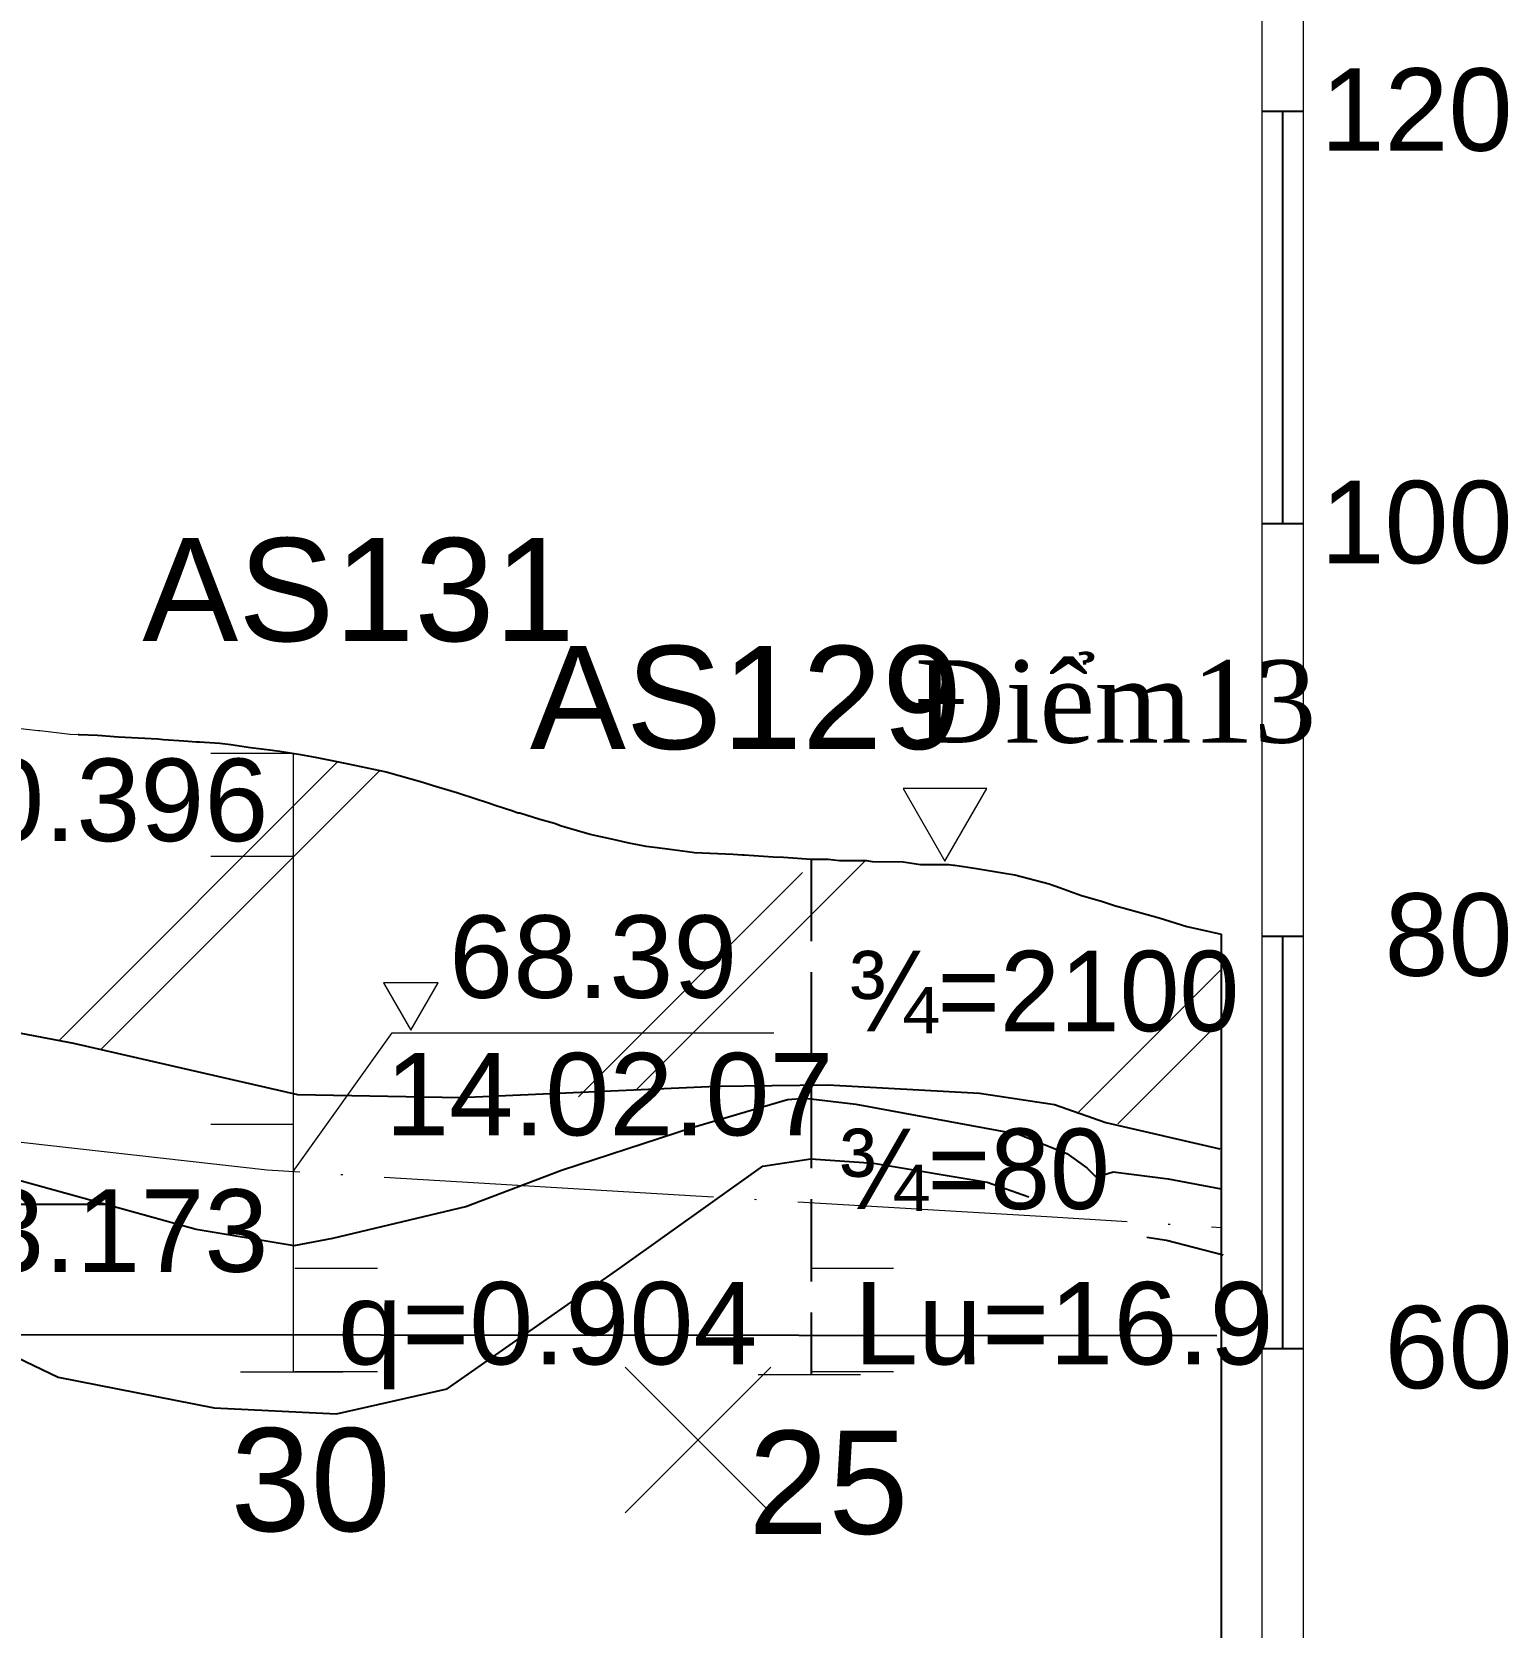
# Model space of a CAD drawing. Header units: inches. Extents: x 444671 to 463716, y 1783086 to 1794968.
# Drawn here: x 458232.7 to 458304.3, y 1784084.9 to 1784162.2 of the extents above; entities that cross this region are included whole.
import ezdxf
from ezdxf.enums import TextEntityAlignment as Align

# ---------------------------------------------------------------- set-up
doc = ezdxf.new("R2010")
doc.units = ezdxf.units.IN
doc.header["$MEASUREMENT"] = 0
doc.linetypes.add('EDQ-DD', pattern=[0.55, 0.4, -0.15])
doc.linetypes.add('NG', pattern=[1.8, 0.8, -0.1, 0, -0.1, 0.8])
for name, color, linetype in [('CONGTRINH', 2, 'Continuous'), ('khoanmoi', 3, 'Continuous'), ('PBASE', 140, 'Continuous'), ('PEGC', 3, 'Continuous')]:
    doc.layers.add(name, color=color, linetype=linetype)
for name, color, linetype, lineweight in [('doi', 33, 'Continuous', 25), ('DVL', 7, 'Continuous', 18), ('nuocngam', 5, 'Continuous', 20), ('PGRIDT', 7, 'Continuous', 15), ('tham', 145, 'Continuous', 13), ('thoc', 252, 'Continuous', 13)]:
    doc.layers.add(name, color=color, linetype=linetype, lineweight=lineweight)
doc.styles.add('25', font='', dxfattribs={"height": 5})
doc.styles.add('vn', font='')
doc.styles.add('VNTHUONG', font='')
doc.styles.get('25').set_extended_font_data('.VnArial')
doc.styles.get('vn').set_extended_font_data('.VnArial')
doc.styles.get('VNTHUONG').set_extended_font_data('.VnTime')
doc.linetypes.add('_lA1', pattern='A,2,-0.2,["x",Standard,S=0.1,R=0,X=-0.1,Y=-0.05],-0.1', length=2.3)
doc.linetypes.add('_lA2', pattern='A,2,-0.2,["xx",Standard,S=0.1,R=0,X=-0.1,Y=-0.05],-0.18', length=2.38)
doc.linetypes.add('_lB', pattern='A,2,-0.2,["xxx",Standard,S=0.1,R=0,X=-0.1,Y=-0.05],-0.26', length=2.46)

msp = doc.modelspace()

# ---------------------------------------------------------------- linework, layer by layer
at = {"lineweight": 20}
for points in [[(458292.3569, 1784038.3548), (458292.3569, 1784238.3548)], [(458294.3569, 1783998.3548), (458294.3569, 1784238.3548)]]:
    msp.add_lwpolyline(points, dxfattribs=at)
for points in [[(458294.3569, 1784158.3548), (458292.3569, 1784158.3548)], [(458293.3569, 1784138.3548), (458293.3569, 1784158.3548)], [(458294.3569, 1784138.3548), (458292.3569, 1784138.3548)], [(458294.3569, 1784118.3548), (458292.3569, 1784118.3548)], [(458293.3569, 1784098.3548), (458293.3569, 1784118.3548)], [(458294.3569, 1784098.3548), (458292.3569, 1784098.3548)]]:
    msp.add_lwpolyline(points)
at = {"layer": 'CONGTRINH'}
msp.add_line((458236.5378, 1784105.3529), (458184.9895, 1784105.3529), dxfattribs=at)
msp.add_lwpolyline([(458229.313, 1784099.0531), (458290.1611, 1784099.003)], dxfattribs=at)
at = {"layer": 'doi', "linetype": '_lA1', "ltscale": 20, "flags": 128}
msp.add_lwpolyline([(458040.0896, 1784160.6649), (458047.2978, 1784157.0566), (458060.9862, 1784149.4211), (458068.0188, 1784145.6972), (458073.0078, 1784143.8352), (458084.0296, 1784139.4315), (458092.1442, 1784136.4284), (458098.3955, 1784134.5064), (458100.7998, 1784134.2061), (458102.3312, 1784134.4393), (458107.4404, 1784135.2802), (458115.6752, 1784136.9019), (458120.3036, 1784137.4425), (458122.6478, 1784137.4425), (458129.1995, 1784136.962), (458135.2103, 1784136.1211), (458141.3662, 1784134.2478), (458149.3558, 1784132.852), (458152.9851, 1784132.346), (458154.7997, 1784131.5447), (458157.7538, 1784131.9664), (458160.2436, 1784131.8821), (458174.3527, 1784130.0555), (458181.7709, 1784129.6512), (458192.7632, 1784127.7643), (458206.6182, 1784123.4376), (458216.8688, 1784118.6531), (458225.0585, 1784114.9965), (458234.7021, 1784113.1771), (458245.5596, 1784110.6837), (458253.4499, 1784110.549), (458265.8896, 1784111.0839), (458271.2846, 1784111.1513), (458278.6354, 1784110.7469), (458282.277, 1784110.2078), (458284.7722, 1784109.3318), (458290.3021, 1784108.0514)], dxfattribs=at)
at = {"layer": 'doi', "linetype": '_lA2', "ltscale": 20, "flags": 128}
msp.add_lwpolyline([(458040.5286, 1784158.9229), (458059.2956, 1784149.033), (458069.0574, 1784144.4808), (458084.2173, 1784137.8798), (458091.8641, 1784134.8721), (458100.5684, 1784131.7832), (458105.6119, 1784131.9458), (458120.2154, 1784131.93), (458128.3502, 1784131.2797), (458136.8104, 1784129.9791), (458138.112, 1784129.3288), (458141.1219, 1784128.1908), (458149.4462, 1784126.8805), (458154.0017, 1784126.3116), (458156.8941, 1784124.9407), (458159.1267, 1784125.7425), (458161.8111, 1784125.7425), (458174.1761, 1784124.198), (458179.7079, 1784123.4665), (458193.1805, 1784121.3351), (458200.5019, 1784120.2784), (458205.4642, 1784118.4088), (458214.3312, 1784113.8567), (458225.514, 1784108.3108), (458230.6389, 1784106.9289), (458240.6448, 1784104.1651), (458245.394, 1784103.3745), (458247.2787, 1784103.7169), (458253.7325, 1784105.2578), (458258.3587, 1784107.027), (458264.6983, 1784109.0815), (458269.3245, 1784110.4512), (458270.1812, 1784110.5083), (458272.6371, 1784110.2229), (458280.5332, 1784108.7681), (458282.8784, 1784107.8237), (458283.8486, 1784107.1374), (458284.3052, 1784106.6873), (458285.1177, 1784106.9304), (458287.7855, 1784106.594), (458290.3603, 1784106.1116)], dxfattribs=at)
at = {"layer": 'doi', "linetype": '_lB', "ltscale": 20, "flags": 128}
for points in [[(458162.3852, 1784120.7332), (458163.1915, 1784121.1373), (458163.9919, 1784121.3659), (458165.6691, 1784121.3277), (458170.0857, 1784120.7844), (458172.8798, 1784120.1848), (458179.2408, 1784119.2666), (458188.2583, 1784117.7656), (458198.5773, 1784115.5762), (458202.0405, 1784114.3756), (458207.3414, 1784112.2569), (458220.664, 1784104.1112), (458225.5409, 1784101.0036), (458233.9515, 1784096.978), (458241.5141, 1784095.4949), (458247.4511, 1784095.2124), (458252.8225, 1784096.413), (458261.2002, 1784102.2733), (458268.1267, 1784107.2171), (458270.4591, 1784107.5702), (458273.4982, 1784107.3584), (458279.0111, 1784106.4402), (458281.0366, 1784105.7199)], [(458286.7601, 1784103.7648), (458287.7078, 1784103.6175), (458290.461, 1784102.909)]]:
    msp.add_lwpolyline(points, dxfattribs=at)
at = {"layer": 'DVL'}
msp.add_lwpolyline([(458278.9969, 1784125.5167), (458274.9308, 1784125.5167), (458276.9638, 1784121.9954)], close=True, dxfattribs=at)
at = {"layer": 'khoanmoi', "linetype": 'ByBlock', "lineweight": 13, "ltscale": 0.03}
msp.add_lwpolyline([(458245.3574, 1784127.247), (458245.3574, 1784097.247)], dxfattribs=at)
at = {"layer": 'khoanmoi', "linetype": 'EDQ-DD', "ltscale": 10, "flags": 128}
msp.add_lwpolyline([(458270.4727, 1784122.1176), (458270.4727, 1784097.1176)], dxfattribs=at)
at = {"layer": 'khoanmoi', "lineweight": 13}
for points in [[(458242.7977, 1784097.247), (458247.7551, 1784097.247)], [(458267.9131, 1784097.1176), (458272.8705, 1784097.1176)]]:
    msp.add_lwpolyline(points, dxfattribs=at)
at = {"layer": 'nuocngam', "linetype": 'NG', "ltscale": 20, "flags": 128}
msp.add_lwpolyline([(457300.5286, 1784360.6853), (457311.3342, 1784358.1369), (457358.0311, 1784346.1648), (457373.5407, 1784339.5316), (457390.6467, 1784328.687), (457408.1311, 1784318.2048), (457444.3396, 1784299.1003), (457481.7199, 1784281.8757), (457515.1545, 1784266.9338), (457552.4308, 1784250.688), (457579.4815, 1784237.9913), (457599.6253, 1784230.5204), (457615.6816, 1784227.6789), (457639.0995, 1784224.2375), (457668.0275, 1784221.4843), (457702.094, 1784217.1053), (457730.1036, 1784217.3347), (457762.2132, 1784222.3272), (457788.7138, 1784227.4945), (457823.94, 1784232.6617), (457853.7907, 1784234.2702), (457880.9375, 1784232.0095), (457916.2515, 1784224.5076), (457937.5411, 1784216.4648), (457991.5119, 1784185.159), (458038.3118, 1784161.5645), (458045.8958, 1784157.2847), (458067.9211, 1784145.3348), (458086.3185, 1784139.2327), (458104.4287, 1784134.0036), (458122.5902, 1784131.3438), (458143.3083, 1784128.5137), (458164.6011, 1784124.4459), (458185.6852, 1784120.0219), (458204.6295, 1784115.0153), (458226.3179, 1784109.0303), (458244.0951, 1784107.0286), (458264.8768, 1784105.7776), (458281.9029, 1784104.7767), (458290.3569, 1784104.2387)], dxfattribs=at)
at = {"layer": 'nuocngam'}
msp.add_lwpolyline([(458251.057, 1784113.8083), (458252.3823, 1784116.1038), (458249.7317, 1784116.1038)], close=True, dxfattribs=at)
msp.add_lwpolyline([(458245.3574, 1784106.9526), (458250.1534, 1784113.6736), (458268.6569, 1784113.6736)], dxfattribs=at)
at = {"layer": 'PBASE'}
msp.add_lwpolyline([(458290.3582, 1784118.4607), (458290.3569, 1784038.3548)], dxfattribs=at)
at = {"layer": 'PEGC', "lineweight": 13}
msp.add_lwpolyline([(458230.6933, 1784128.5875), (458232.9843, 1784128.3416), (458233.0313, 1784128.3366), (458233.0593, 1784128.3367), (458234.5308, 1784128.1542), (458234.9136, 1784128.1437)], dxfattribs=at)
at = {"layer": 'PEGC'}
msp.add_lwpolyline([(458234.9136, 1784128.1437), (458234.9753, 1784128.136), (458235.8614, 1784128.1117), (458236.8849, 1784128.0239), (458238.7918, 1784127.9273), (458239.0593, 1784127.9004), (458240.0381, 1784127.8366), (458240.6576, 1784127.7896), (458240.8025, 1784127.7804), (458241.7921, 1784127.7178), (458242.3293, 1784127.6646), (458243.278, 1784127.5051), (458244.3546, 1784127.3808), (458244.4423, 1784127.3689), (458244.6964, 1784127.3366), (458245.7123, 1784127.1713), (458246.4184, 1784127.0456), (458247.468, 1784126.8366), (458248.3176, 1784126.6604), (458249.8545, 1784126.3366), (458249.8644, 1784126.334), (458251.6325, 1784125.8366), (458252.1368, 1784125.6764), (458253.2918, 1784125.3366), (458253.4408, 1784125.2803), (458254.8218, 1784124.8366), (458255.1885, 1784124.7043), (458255.9619, 1784124.4574), (458256.2145, 1784124.3668), (458256.2686, 1784124.3516), (458256.3433, 1784124.3366), (458257.3177, 1784124.0381), (458258.0279, 1784123.8366), (458258.3173, 1784123.7377), (458258.5258, 1784123.6712), (458259.7634, 1784123.3095), (458259.8832, 1784123.2845), (458260.853, 1784123.0634), (458261.5483, 1784122.9015), (458262.4575, 1784122.7333), (458262.8723, 1784122.6785), (458263.7492, 1784122.5723), (458264.4764, 1784122.4704), (458264.8236, 1784122.4275), (458266.69, 1784122.3366), (458267.1484, 1784122.3112), (458267.2209, 1784122.3073), (458268.6339, 1784122.2061), (458269.1269, 1784122.1936), (458270.474, 1784122.0994), (458271.2979, 1784122.095), (458271.8423, 1784122.0267), (458273.1638, 1784122.0258), (458273.4274, 1784121.9889), (458274.9441, 1784121.973), (458275.7803, 1784121.8366), (458276.252, 1784121.8366), (458276.8787, 1784121.8366), (458277.1491, 1784121.8366), (458277.3867, 1784121.8106), (458277.429, 1784121.8083), (458277.536, 1784121.7953), (458278.4016, 1784121.6575), (458279.7529, 1784121.4432), (458280.3494, 1784121.3366), (458282.0138, 1784120.894), (458282.2057, 1784120.8366), (458282.2908, 1784120.8102), (458282.5256, 1784120.7312), (458283.5964, 1784120.3366), (458284.5637, 1784120.0571), (458285.2329, 1784119.8366), (458285.5481, 1784119.7479), (458287.062, 1784119.3366), (458287.358, 1784119.2526), (458288.7005, 1784118.8366), (458289.5018, 1784118.6543), (458290.3582, 1784118.4607)], dxfattribs=at)
at = {"layer": 'tham'}
for points in [[(458245.3574, 1784127.229), (458241.3574, 1784127.229)], [(458245.3574, 1784122.229), (458241.3574, 1784122.229)], [(458245.3574, 1784109.229), (458241.3574, 1784109.229)], [(458249.4383, 1784102.247), (458245.4383, 1784102.247)], [(458274.4727, 1784102.247), (458270.4727, 1784102.247)], [(458249.4383, 1784097.247), (458245.4383, 1784097.247)], [(458274.4727, 1784097.247), (458270.4727, 1784097.247)]]:
    msp.add_lwpolyline(points, dxfattribs=at)
at = {"layer": 'thoc'}
for p, q in [((458247.5143, 1784126.827), (458233.9636, 1784113.2763)), ((458249.5527, 1784126.4002), (458236.0027, 1784112.8501)), ((458273.1073, 1784122.0259), (458261.9584, 1784110.8769)), ((458270.0629, 1784121.4467), (458259.1915, 1784110.5753)), ((458290.3581, 1784116.742), (458283.3848, 1784109.7686)), ((458290.3569, 1784114.2755), (458285.3437, 1784109.2623))]:
    msp.add_line(p, q, dxfattribs=at)
for points in [[(458268.5209, 1784090.397), (458261.4498, 1784097.4681)], [(458268.5209, 1784097.4681), (458261.4498, 1784090.397)]]:
    msp.add_lwpolyline(points, dxfattribs=at)

# ---------------------------------------------------------------- texts
at = {"layer": 'DVL', "attachment_point": 1, "style": 'VNTHUONG'}
for s, insert, char_height, width in [('§iÓm13', (458275.5129, 1784131.7454), 4, 25), ('{\\fGeo TimesP|b0|i0|c0|p34;¾=2100}', (458272.2442, 1784117.6571), 3.9, 40), ('{\\fGeo TimesP|b0|i0|c0|p34;¾=80}', (458271.7648, 1784109.0336), 3.9, 40)]:
    msp.add_mtext(s, dxfattribs=dict(at, insert=insert, char_height=char_height, width=width))
at = {"layer": 'khoanmoi', "lineweight": 13, "style": 'vn'}
for s, p in [('AS131', (458238.0303, 1784132.6687)), ('AS129', (458256.8309, 1784127.44)), ('30', (458242.3123, 1784089.5158)), ('25', (458267.4276, 1784089.3863))]:
    msp.add_text(s, height=5, dxfattribs=at).set_placement(p)
at = {"layer": 'nuocngam', "insert": (458249.809, 1784119.3736), "char_height": 4, "width": 21.591598, "attachment_point": 1, "style": '25'}
msp.add_mtext('  68.39\\P14.02.07', dxfattribs=at)
at = {"layer": 'PGRIDT', "style": '25'}
for s, p in [('120', (458304.5006, 1784158.4434)), ('100', (458304.5006, 1784138.4434)), ('80', (458304.5006, 1784118.4434)), ('60', (458304.5006, 1784098.4434))]:
    msp.add_text(s, height=4, dxfattribs=at).set_placement(p, align=Align.MIDDLE_RIGHT)
at = {"layer": 'tham', "char_height": 4, "width": 25, "attachment_point": 1, "style": '25'}
for s, insert in [('K=0.396', (458223.1769, 1784126.9719)), ('K=3.173', (458223.1769, 1784106.0896)), ('q=0.904', (458247.5191, 1784101.5986)), ('Lu=16.9', (458272.5535, 1784101.5986))]:
    msp.add_mtext(s, dxfattribs=dict(at, insert=insert))

doc.saveas('drawing.dxf')
